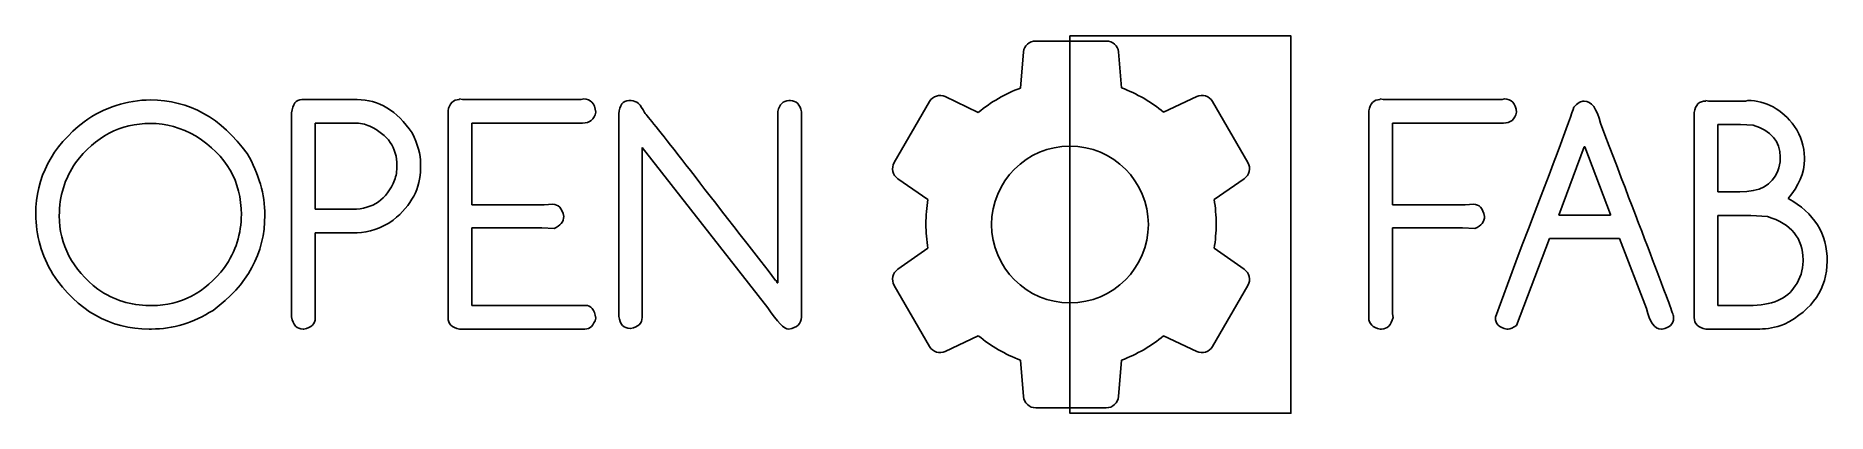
# Model space of a CAD drawing. Header units: millimetres. Extents: x 1723.2 to 1744.2, y -865.5 to -861.1.
import ezdxf

# ---------------------------------------------------------------- set-up
doc = ezdxf.new("R2010")
doc.units = ezdxf.units.MM
doc.header["$MEASUREMENT"] = 0
doc.layers.add('Default', color=178, linetype='Continuous', true_color=0x000000)

msp = doc.modelspace()

# ---------------------------------------------------------------- linework, layer by layer
at = {"layer": 'Default', "color": 178, "true_color": 0x000000}
for p, q in [((1735.334, -861.178), (1734.934, -861.178)), ((1735.759, -861.178), (1735.334, -861.178)), ((1734.791, -861.304), (1734.756, -861.727)), ((1735.937, -861.725), (1735.902, -861.304)), ((1734.261, -862.012), (1733.874, -861.828)), ((1736.819, -861.827), (1736.431, -862.01)), ((1726.221, -864.407), (1726.221, -862.019)), ((1726.34, -861.862), (1726.987, -861.862)), ((1728.052, -864.414), (1728.052, -861.996)), ((1728.187, -861.854), (1728.222, -861.862)), ((1728.187, -861.862), (1728.187, -861.854)), ((1728.222, -861.862), (1729.612, -861.862)), ((1729.612, -861.862), (1729.641, -861.854)), ((1730.05, -864.401), (1730.05, -862.03)), ((1730.169, -861.875), (1730.197, -861.875)), ((1731.915, -864.007), (1731.915, -862.002)), ((1732.042, -861.875), (1732.062, -861.875)), ((1732.189, -862.007), (1732.189, -864.409)), ((1733.689, -861.885), (1733.276, -862.6)), ((1737.417, -862.6), (1737.004, -861.885)), ((1738.833, -864.414), (1738.833, -861.996)), ((1738.968, -861.854), (1739.003, -861.862)), ((1738.968, -861.862), (1738.968, -861.854)), ((1739.003, -861.862), (1740.394, -861.862)), ((1740.394, -861.862), (1740.422, -861.854)), ((1742.644, -864.414), (1742.644, -862.013)), ((1742.778, -861.873), (1742.812, -861.879)), ((1742.778, -861.879), (1742.778, -861.873)), ((1742.812, -861.879), (1743.242, -861.879)), ((1743.242, -861.879), (1743.27, -861.873)), ((1726.497, -862.138), (1726.497, -863.145)), ((1726.952, -862.138), (1726.497, -862.138)), ((1729.627, -862.138), (1728.329, -862.138)), ((1728.329, -862.138), (1728.329, -863.095)), ((1740.409, -862.138), (1739.11, -862.138)), ((1739.11, -862.138), (1739.11, -863.095)), ((1742.918, -862.153), (1742.918, -862.944)), ((1743.185, -862.153), (1742.918, -862.153)), ((1743.333, -862.161), (1743.185, -862.153)), ((1731.795, -864.302), (1730.324, -862.424)), ((1730.324, -862.424), (1730.324, -864.414)), ((1727.731, -862.613), (1727.731, -862.663)), ((1743.651, -862.555), (1743.651, -862.534)), ((1743.933, -862.542), (1743.933, -862.563)), ((1733.318, -862.79), (1733.671, -863.034)), ((1737.022, -863.034), (1737.374, -862.79)), ((1728.329, -863.095), (1729.179, -863.095)), ((1729.179, -863.095), (1729.28, -863.088)), ((1739.11, -863.095), (1739.96, -863.095)), ((1739.96, -863.095), (1740.061, -863.088)), ((1742.918, -862.944), (1743.178, -862.944)), ((1726.497, -863.145), (1726.937, -863.145)), ((1742.918, -863.218), (1742.918, -864.274)), ((1743.305, -863.218), (1742.918, -863.218)), ((1743.503, -863.232), (1743.305, -863.218)), ((1726.987, -863.422), (1726.497, -863.422)), ((1726.497, -863.422), (1726.497, -864.422)), ((1729.151, -863.364), (1728.329, -863.364)), ((1728.329, -863.364), (1728.329, -864.272)), ((1729.293, -863.372), (1729.151, -863.364)), ((1739.932, -863.364), (1739.11, -863.364)), ((1739.11, -863.364), (1739.11, -864.371)), ((1740.074, -863.372), (1739.932, -863.364)), ((1740.947, -863.489), (1740.562, -864.506)), ((1741.769, -863.489), (1740.947, -863.489)), ((1742.085, -864.31), (1741.769, -863.489)), ((1733.671, -863.604), (1733.318, -863.848)), ((1737.374, -863.848), (1737.022, -863.604)), ((1740.315, -864.409), (1740.554, -863.762)), ((1743.918, -863.753), (1743.918, -863.74)), ((1731.902, -864), (1731.907, -864.007)), ((1731.907, -864.007), (1731.915, -864.007)), ((1733.276, -864.038), (1733.689, -864.753)), ((1737.004, -864.753), (1737.417, -864.038)), ((1724.552, -864.274), (1724.588, -864.274)), ((1728.329, -864.272), (1729.661, -864.272)), ((1742.918, -864.274), (1743.284, -864.274)), ((1724.58, -864.549), (1724.552, -864.549)), ((1726.363, -864.549), (1726.355, -864.549)), ((1729.655, -864.549), (1728.187, -864.549)), ((1730.19, -864.541), (1730.184, -864.541)), ((1738.983, -864.549), (1738.968, -864.549)), ((1739.11, -864.371), (1739.117, -864.414)), ((1740.315, -864.416), (1740.315, -864.409)), ((1740.463, -864.549), (1740.448, -864.549)), ((1742.268, -864.549), (1742.26, -864.549)), ((1742.401, -864.401), (1742.401, -864.422)), ((1743.412, -864.549), (1742.778, -864.549)), ((1733.874, -864.811), (1734.261, -864.627)), ((1736.431, -864.628), (1736.819, -864.811)), ((1734.756, -864.913), (1734.791, -865.34)), ((1735.902, -865.34), (1735.937, -864.913)), ((1734.934, -865.472), (1735.334, -865.472)), ((1735.334, -865.472), (1735.759, -865.472))]:
    msp.add_line(p, q, dxfattribs=at)
for points in [[(1735.334, -861.178), (1735.334, -861.116), (1737.921, -861.116), (1737.921, -865.534), (1735.334, -865.534), (1735.334, -865.472)], [(1735.334, -862.407), (1735.334, -861.178)], [(1735.334, -864.243), (1735.334, -862.407)], [(1735.334, -865.472), (1735.334, -864.243)]]:
    msp.add_lwpolyline(points, dxfattribs=at)
msp.add_lwpolyline([(1741.354, -862.415), (1741.059, -863.215), (1741.662, -863.215), (1741.662, -863.207), (1741.362, -862.415)], close=True, dxfattribs=at)
for points in [[(1734.934, -861.178), (1734.859, -861.178), (1734.797, -861.229), (1734.791, -861.304)], [(1735.902, -861.304), (1735.896, -861.229), (1735.834, -861.178), (1735.759, -861.178)], [(1733.874, -861.828), (1733.807, -861.796), (1733.726, -861.821), (1733.689, -861.885)], [(1734.756, -861.727), (1734.574, -861.795), (1734.408, -861.891), (1734.261, -862.012)], [(1736.431, -862.01), (1736.285, -861.889), (1736.118, -861.792), (1735.937, -861.725)], [(1737.004, -861.885), (1736.967, -861.82), (1736.886, -861.795), (1736.819, -861.827)], [(1723.79, -862.121), (1724.034, -861.952), (1724.293, -861.867), (1724.567, -861.867)], [(1724.567, -861.867), (1725.019, -861.867), (1725.397, -862.077), (1725.701, -862.495)], [(1726.221, -862.019), (1726.232, -861.914), (1726.272, -861.862), (1726.34, -861.862)], [(1726.987, -861.862), (1727.239, -861.862), (1727.454, -861.992), (1727.632, -862.252)], [(1728.052, -861.996), (1728.066, -861.907), (1728.111, -861.862), (1728.187, -861.862)], [(1729.783, -862.009), (1729.764, -862.095), (1729.712, -862.138), (1729.627, -862.138)], [(1729.641, -861.854), (1729.722, -861.854), (1729.769, -861.906), (1729.783, -862.009)], [(1730.05, -862.03), (1730.061, -861.927), (1730.101, -861.875), (1730.169, -861.875)], [(1730.197, -861.875), (1730.257, -861.875), (1730.309, -861.921), (1730.353, -862.015)], [(1730.353, -862.015), (1730.422, -862.093), (1730.934, -862.748), (1731.887, -863.979)], [(1731.915, -862.002), (1731.931, -861.917), (1731.973, -861.875), (1732.042, -861.875)], [(1732.062, -861.875), (1732.132, -861.875), (1732.175, -861.919), (1732.189, -862.007)], [(1738.833, -861.996), (1738.847, -861.907), (1738.892, -861.862), (1738.968, -861.862)], [(1740.564, -862.009), (1740.545, -862.095), (1740.493, -862.138), (1740.409, -862.138)], [(1740.422, -861.854), (1740.503, -861.854), (1740.55, -861.906), (1740.564, -862.009)], [(1740.554, -863.762), (1740.972, -862.675), (1741.198, -862.071), (1741.235, -861.951)], [(1741.235, -861.951), (1741.277, -861.904), (1741.317, -861.88), (1741.354, -861.88)], [(1741.354, -861.88), (1741.44, -861.88), (1741.504, -861.967), (1741.545, -862.14)], [(1742.644, -862.013), (1742.657, -861.923), (1742.702, -861.879), (1742.778, -861.879)], [(1743.27, -861.873), (1743.484, -861.873), (1743.667, -861.974), (1743.819, -862.176)], [(1723.225, -863.202), (1723.225, -862.774), (1723.414, -862.414), (1723.79, -862.121)], [(1724.567, -862.142), (1724.215, -862.142), (1723.922, -862.295), (1723.691, -862.602)], [(1725.103, -862.291), (1724.929, -862.192), (1724.75, -862.142), (1724.567, -862.142)], [(1727.135, -862.174), (1727.082, -862.15), (1727.021, -862.138), (1726.952, -862.138)], [(1727.454, -862.635), (1727.454, -862.427), (1727.348, -862.273), (1727.135, -862.174)], [(1727.632, -862.252), (1727.698, -862.386), (1727.731, -862.506), (1727.731, -862.613)], [(1741.545, -862.14), (1742.11, -863.613), (1742.396, -864.366), (1742.401, -864.401)], [(1743.651, -862.534), (1743.651, -862.353), (1743.545, -862.228), (1743.333, -862.161)], [(1743.819, -862.176), (1743.895, -862.288), (1743.933, -862.41), (1743.933, -862.542)], [(1725.632, -863.207), (1725.632, -862.822), (1725.456, -862.517), (1725.103, -862.291)], [(1734.416, -863.325), (1734.416, -862.819), (1734.828, -862.407), (1735.334, -862.407)], [(1735.334, -862.407), (1735.84, -862.407), (1736.252, -862.819), (1736.252, -863.325)], [(1723.691, -862.602), (1723.564, -862.785), (1723.5, -862.992), (1723.5, -863.222)], [(1725.701, -862.495), (1725.838, -862.733), (1725.907, -862.973), (1725.907, -863.215)], [(1727.731, -862.663), (1727.731, -862.899), (1727.624, -863.102), (1727.411, -863.273)], [(1727.426, -862.805), (1727.445, -862.758), (1727.454, -862.701), (1727.454, -862.635)], [(1733.276, -862.6), (1733.239, -862.665), (1733.257, -862.748), (1733.318, -862.79)], [(1737.374, -862.79), (1737.436, -862.747), (1737.454, -862.665), (1737.417, -862.6)], [(1743.623, -862.697), (1743.641, -862.65), (1743.651, -862.602), (1743.651, -862.555)], [(1743.933, -862.563), (1743.933, -862.723), (1743.869, -862.876), (1743.742, -863.02)], [(1726.937, -863.145), (1727.173, -863.145), (1727.336, -863.032), (1727.426, -862.805)], [(1743.178, -862.944), (1743.408, -862.944), (1743.557, -862.862), (1743.623, -862.697)], [(1729.28, -863.088), (1729.343, -863.088), (1729.386, -863.135), (1729.407, -863.23)], [(1733.671, -863.034), (1733.655, -863.126), (1733.647, -863.222), (1733.647, -863.319)], [(1737.046, -863.319), (1737.046, -863.222), (1737.038, -863.126), (1737.022, -863.034)], [(1740.061, -863.088), (1740.125, -863.088), (1740.167, -863.135), (1740.188, -863.23)], [(1743.742, -863.02), (1744.048, -863.189), (1744.2, -863.433), (1744.2, -863.753)], [(1723.424, -863.906), (1723.291, -863.689), (1723.225, -863.454), (1723.225, -863.202)], [(1723.5, -863.222), (1723.5, -863.563), (1723.651, -863.851), (1723.952, -864.084)], [(1725.907, -863.215), (1725.907, -863.662), (1725.705, -864.034), (1725.3, -864.33)], [(1725.434, -863.829), (1725.566, -863.639), (1725.632, -863.431), (1725.632, -863.207)], [(1727.411, -863.273), (1727.267, -863.372), (1727.125, -863.422), (1726.987, -863.422)], [(1729.407, -863.23), (1729.407, -863.292), (1729.369, -863.339), (1729.293, -863.372)], [(1740.188, -863.23), (1740.188, -863.292), (1740.15, -863.339), (1740.074, -863.372)], [(1743.918, -863.74), (1743.918, -863.487), (1743.78, -863.317), (1743.503, -863.232)], [(1733.647, -863.319), (1733.647, -863.416), (1733.655, -863.511), (1733.671, -863.604)], [(1735.334, -864.243), (1734.828, -864.243), (1734.416, -863.831), (1734.416, -863.325)], [(1736.252, -863.325), (1736.252, -863.831), (1735.84, -864.243), (1735.334, -864.243)], [(1737.022, -863.604), (1737.038, -863.511), (1737.046, -863.416), (1737.046, -863.319)], [(1724.552, -864.549), (1724.091, -864.549), (1723.715, -864.335), (1723.424, -863.906)], [(1724.588, -864.274), (1724.922, -864.274), (1725.204, -864.126), (1725.434, -863.829)], [(1733.318, -863.848), (1733.257, -863.89), (1733.239, -863.973), (1733.276, -864.038)], [(1737.417, -864.038), (1737.454, -863.973), (1737.436, -863.89), (1737.374, -863.848)], [(1744.2, -863.753), (1744.2, -864.074), (1744.033, -864.321), (1743.699, -864.493)], [(1743.826, -864.043), (1743.887, -863.957), (1743.918, -863.86), (1743.918, -863.753)], [(1723.952, -864.084), (1724.14, -864.211), (1724.34, -864.274), (1724.552, -864.274)], [(1731.887, -863.979), (1731.897, -863.979), (1731.902, -863.986), (1731.902, -864)], [(1743.284, -864.274), (1743.554, -864.274), (1743.734, -864.197), (1743.826, -864.043)], [(1725.3, -864.33), (1725.07, -864.476), (1724.831, -864.549), (1724.58, -864.549)], [(1729.661, -864.272), (1729.727, -864.272), (1729.768, -864.322), (1729.783, -864.422)], [(1732.042, -864.549), (1731.988, -864.549), (1731.906, -864.467), (1731.795, -864.302)], [(1742.26, -864.549), (1742.178, -864.549), (1742.12, -864.469), (1742.085, -864.31)], [(1726.355, -864.549), (1726.283, -864.549), (1726.238, -864.502), (1726.221, -864.407)], [(1726.497, -864.422), (1726.497, -864.49), (1726.453, -864.533), (1726.363, -864.549)], [(1728.187, -864.549), (1728.097, -864.533), (1728.052, -864.488), (1728.052, -864.414)], [(1729.783, -864.422), (1729.758, -864.507), (1729.715, -864.549), (1729.655, -864.549)], [(1730.184, -864.541), (1730.112, -864.541), (1730.067, -864.495), (1730.05, -864.401)], [(1730.324, -864.414), (1730.324, -864.484), (1730.28, -864.526), (1730.19, -864.541)], [(1732.189, -864.409), (1732.189, -864.486), (1732.14, -864.533), (1732.042, -864.549)], [(1738.968, -864.549), (1738.878, -864.533), (1738.833, -864.488), (1738.833, -864.414)], [(1739.117, -864.414), (1739.096, -864.504), (1739.051, -864.549), (1738.983, -864.549)], [(1740.448, -864.549), (1740.359, -864.533), (1740.315, -864.489), (1740.315, -864.416)], [(1740.562, -864.506), (1740.524, -864.535), (1740.491, -864.549), (1740.463, -864.549)], [(1742.401, -864.422), (1742.401, -864.492), (1742.356, -864.534), (1742.268, -864.549)], [(1742.778, -864.549), (1742.688, -864.533), (1742.644, -864.488), (1742.644, -864.414)], [(1743.699, -864.493), (1743.592, -864.53), (1743.496, -864.549), (1743.412, -864.549)], [(1733.689, -864.753), (1733.726, -864.817), (1733.807, -864.843), (1733.874, -864.811)], [(1734.261, -864.627), (1734.408, -864.749), (1734.574, -864.846), (1734.756, -864.913)], [(1735.937, -864.913), (1736.118, -864.846), (1736.285, -864.749), (1736.431, -864.628)], [(1736.819, -864.811), (1736.886, -864.843), (1736.967, -864.817), (1737.004, -864.753)], [(1734.791, -865.34), (1734.797, -865.415), (1734.859, -865.472), (1734.934, -865.472)], [(1735.759, -865.472), (1735.834, -865.472), (1735.896, -865.415), (1735.902, -865.34)]]:
    msp.add_open_spline(points, degree=3, dxfattribs=at)

doc.saveas('drawing.dxf')
